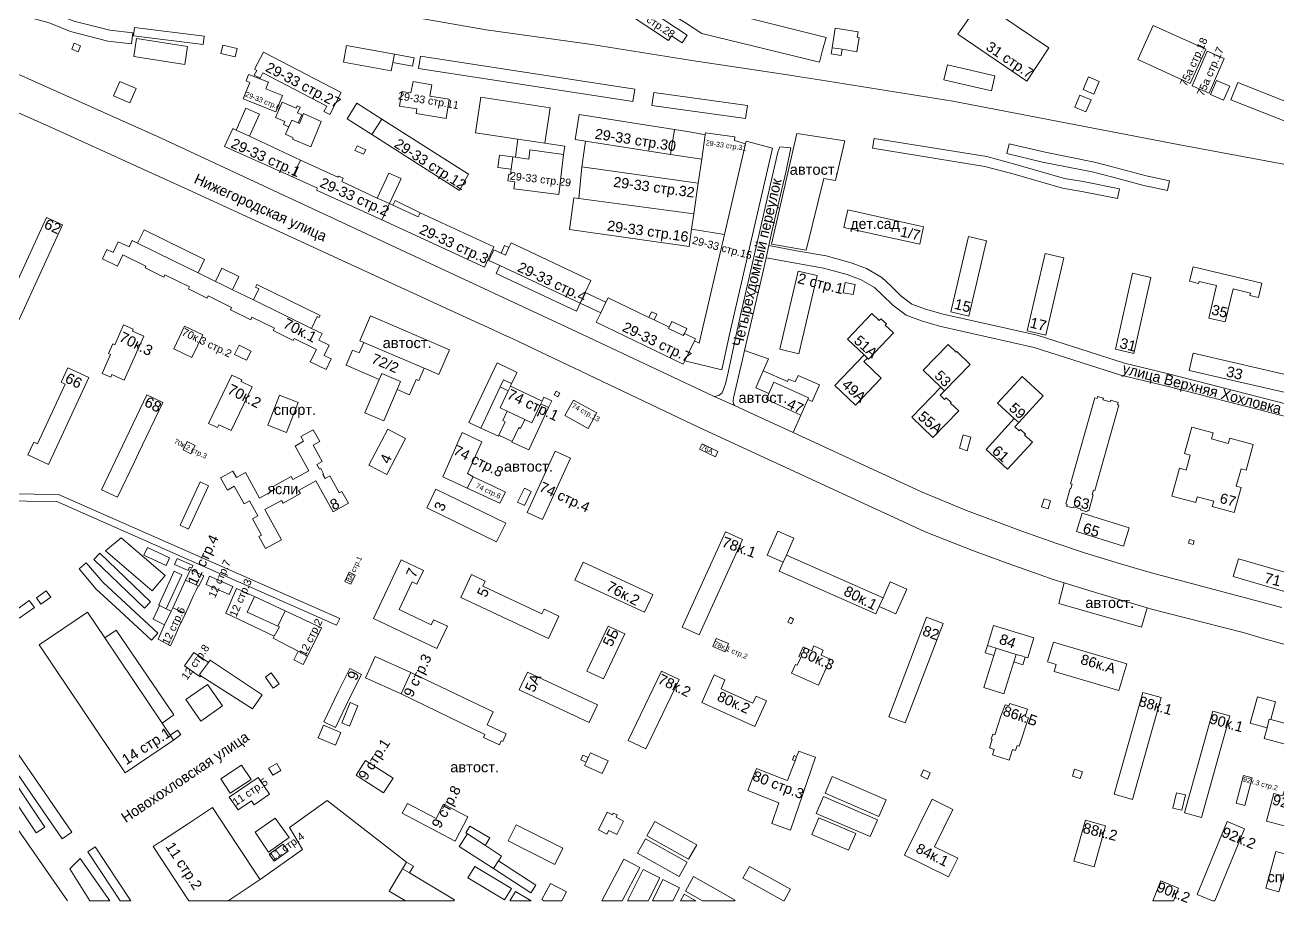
# Model space of a CAD drawing. Header units: metres. Extents: x 9999 to 15101, y 6965 to 11034.
# Drawn here: x 13119 to 13978, y 6998 to 7600 of the extents above; entities that cross this region are included whole.
import ezdxf
from ezdxf.enums import TextEntityAlignment as Align

# ---------------------------------------------------------------- set-up
doc = ezdxf.new("R2010")
doc.units = ezdxf.units.M
doc.header["$MEASUREMENT"] = 0
for name, color, linetype, lineweight in [('Слой 14', 7, 'Continuous', 0), ('Слой 19', 7, 'Continuous', 0), ('Слой 25', 7, 'Continuous', 0), ('Слой 26', 7, 'Continuous', 0), ('Слой 29', 7, 'Continuous', 0), ('Слой 3', 7, 'Continuous', 0), ('Слой 5', 7, 'Continuous', 0), ('Слой 53', 7, 'Continuous', 0), ('Слой 8', 7, 'Continuous', 0), ('Слой 9', 7, 'Continuous', 0)]:
    doc.layers.add(name, color=color, linetype=linetype, lineweight=lineweight)
doc.styles.add('Style-arial', font='arial.shx')
doc.styles.add('Style-p131', font='p131.shx')

msp = doc.modelspace()

# ---------------------------------------------------------------- linework, layer by layer
at = {"layer": 'Слой 14', "color": 8, "linetype": 'Continuous', "lineweight": 0, "flags": 128}
for points in [[(13630.79, 7449.86), (13648.21, 7525.72), (13681.06, 7520.57), (13674.53, 7493.43), (13666.62, 7494.82), (13654.54, 7445.7), (13630.79, 7449.86)], [(13351.28, 7382.52), (13348.56, 7383.68), (13355.86, 7400.71), (13410.09, 7377.48), (13402.79, 7360.46), (13392.54, 7364.85), (13351.28, 7382.52)], [(13604.64, 7344.48), (13610.88, 7370.88), (13612.33, 7377.03), (13628.7, 7371.15), (13625.03, 7362.94), (13620, 7351.36), (13628.86, 7347.51), (13627.06, 7343.56), (13650.81, 7332.73), (13645.63, 7320.79), (13618.24, 7333.44), (13605.3, 7339.28), (13604.64, 7340.48), (13604.48, 7342.24), (13604.64, 7344.48)], [(13884.41, 7187.3), (13827.65, 7203.67), (13831.45, 7217.7), (13852.8, 7211.04), (13888.28, 7200.69), (13884.41, 7187.3)], [(13258.28, 7000), (13280.22, 7014.46), (13309.3, 7035.13), (13300.38, 7050.12), (13326.23, 7068.59), (13380.49, 7026.49), (13377.69, 7021.86), (13368.63, 7006.63), (13379.73, 7000), (13258.28, 7000)]]:
    msp.add_lwpolyline(points, close=True, dxfattribs=at)
at = {"layer": 'Слой 19', "color": 8, "linetype": 'Continuous', "lineweight": 0, "flags": 128}
for points in [[(14002.82, 7500.83), (13910.74, 7517.98), (13755.15, 7547.82), (13663.62, 7562.36), (13648.85, 7564.71), (13643.39, 7565.6), (13576.08, 7575.76), (13507.49, 7586.55), (13435.1, 7596.71), (13318.89, 7617.03), (13145.52, 7643.06), (13068.05, 7655.13)], [(13069.9, 7112.13), (13148.06, 7000)]]:
    msp.add_lwpolyline(points, dxfattribs=at)
at = {"layer": 'Слой 25', "color": 8, "linetype": 'Continuous', "lineweight": 0, "flags": 128}
for points in [[(13085.76, 7873.44), (13229.92, 7801.6), (13232.83, 7800), (13239.96, 7796.09), (13295.08, 7765.85), (13303.07, 7761.47), (13307.2, 7759.2), (13426.08, 7693.12), (13517.66, 7642.44), (13521.47, 7640.23), (13521.47, 7640.23), (13557.03, 7619.58), (13668.22, 7591.4), (13665.8, 7582.71), (13663.68, 7574.4), (13583.04, 7594.08), (13571.2, 7601.92), (13553.6, 7612.48), (13518.56, 7632), (13423.84, 7686.88), (13290.72, 7757.92), (13228.8, 7792.64), (13168.8, 7824.16), (13074.72, 7869.76)], [(14036.32, 7160.8), (13967.74, 7179.74), (13955.04, 7183.42), (13926.24, 7190.88), (13891.2, 7199.84), (13888.28, 7200.69), (13852.8, 7211.04), (13831.45, 7217.7), (13823.71, 7220.12), (13814.88, 7223.2), (13792.96, 7231.04), (13769.28, 7239.68), (13736.16, 7252.64), (13581.13, 7324.27), (13452.86, 7385.23), (13447.14, 7387.77), (13443.46, 7389.47), (13433.15, 7394.24), (13430.38, 7395.52), (13231.04, 7487.04), (13135.04, 7530.56), (13027.68, 7578.24)], [(13106.15, 7570.03), (13211.84, 7522.56), (13312.96, 7475.68), (13493.76, 7391.36), (13590.56, 7345.92), (13591.46, 7345.52), (13605.3, 7339.28), (13618.24, 7333.44), (13645.63, 7320.79), (13733.6, 7280.16), (13764.48, 7267.36), (13802.24, 7253.28), (13825.6, 7244.96), (13845.28, 7238.24), (13870.08, 7230.72), (13890.24, 7224.8), (13980.64, 7200.96)], [(13986.72, 7330.72), (13900.82, 7352.8), (13870.28, 7360.15), (13810.86, 7379.11), (13745.96, 7393.59), (13733.58, 7397.22), (13722.95, 7401.26), (13713.81, 7407.93), (13706.91, 7414.82), (13701.28, 7420.17), (13692.2, 7425.4), (13682.67, 7429.02), (13666.35, 7433.44), (13646.02, 7436.97), (13627.08, 7440.47), (13627.08, 7440.47), (13628.93, 7448.94), (13647.84, 7445.28), (13668.16, 7441.76), (13685.28, 7437.12), (13695.84, 7433.12), (13706.4, 7427.04), (13712.8, 7420.96), (13719.36, 7414.4), (13727.04, 7408.8), (13736.32, 7405.28), (13748.32, 7401.76), (13812.96, 7387.36), (13872.64, 7368.32), (13901.92, 7361.28), (13985.76, 7339.68)]]:
    msp.add_lwpolyline(points, dxfattribs=at)
msp.add_lwpolyline([(13636.51, 7516.58), (13644.05, 7515.72), (13640.8, 7500), (13631.2, 7459.36), (13628.93, 7448.94), (13627.08, 7440.47), (13624.64, 7429.28), (13612.33, 7377.03), (13610.88, 7370.88), (13604.64, 7344.48), (13604.48, 7342.24), (13604.64, 7340.48), (13605.3, 7339.28), (13591.46, 7345.52), (13594.56, 7346.08), (13596.96, 7348), (13599.2, 7354.08), (13601.12, 7361.92), (13607.81, 7394.13), (13635.13, 7512.89), (13636.51, 7516.58)], close=True, dxfattribs=at)
at = {"layer": 'Слой 26', "color": 8, "linetype": 'Continuous', "lineweight": 0, "flags": 128}
msp.add_lwpolyline([(13140.79, 7273.42), (13058.26, 7274.36), (13043.24, 7277.32), (13027.79, 7287.61), (12999.86, 7327.56), (12961.32, 7345.54), (12963.43, 7350.07), (13003.19, 7331.52), (13031.34, 7291.25), (13045.19, 7282.03), (13058.78, 7279.35), (13141.87, 7278.41), (13334.9, 7193.3), (13332.63, 7188.83), (13140.79, 7273.42)], close=True, dxfattribs=at)
at = {"layer": 'Слой 3', "color": 8, "linetype": 'Continuous', "lineweight": 0, "flags": 128}
for points in [[(13191.97, 7587.15), (13175.73, 7588.98), (13162.62, 7592.42), (13150.17, 7595.46), (13135.55, 7601.4), (13123.01, 7604.81), (13124.96, 7612), (13137.92, 7608.48), (13152.48, 7602.56), (13164.32, 7599.68), (13177.12, 7596.32), (13192.8, 7594.56), (13191.97, 7587.15)], [(13540.16, 7614.56), (13572.94, 7592.98), (13569.55, 7587.83), (13562.26, 7592.63), (13560.1, 7589.36), (13534.62, 7606.15), (13540.16, 7614.56)], [(13773.92, 7615.84), (13820.96, 7584.32), (13805.76, 7561.6), (13758.4, 7593.76), (13773.92, 7615.84)], [(13194.16, 7598.28), (13241.84, 7592.35), (13241.12, 7586.56), (13193.44, 7592.48), (13194.16, 7598.28)], [(13689.18, 7581.64), (13679.14, 7583.32), (13672.22, 7584.42), (13674.42, 7597.87), (13690.05, 7595.31), (13689.43, 7591.56), (13690.77, 7591.34), (13689.18, 7581.64)], [(13892.48, 7599.68), (13928.4, 7583.37), (13917.78, 7559.99), (13881.86, 7576.3), (13892.48, 7599.68)], [(13151.07, 7583.38), (13152.77, 7587.43), (13157.04, 7585.64), (13155.34, 7581.59), (13151.07, 7583.38)], [(13193.57, 7578.42), (13195.47, 7590.65), (13230.42, 7585.22), (13228.53, 7573), (13193.57, 7578.42)], [(13254.55, 7586.08), (13264.36, 7583.9), (13263.09, 7578.16), (13253.27, 7580.35), (13254.55, 7586.08)], [(13372.2, 7580.02), (13371.16, 7574.31), (13370.11, 7568.59), (13337.39, 7574.56), (13339.47, 7585.99), (13372.2, 7580.02)], [(13672.22, 7584.42), (13679.14, 7583.32), (13678.48, 7579.13), (13671.55, 7580.23), (13672.22, 7584.42)], [(13282.4, 7581.44), (13335.84, 7553.68), (13328.02, 7538.64), (13323.93, 7540.77), (13325.84, 7544.46), (13282.12, 7567.18), (13280.21, 7563.49), (13276.18, 7565.59), (13277.88, 7568.87), (13276.29, 7569.7), (13282.4, 7581.44)], [(13371.16, 7574.31), (13372.2, 7580.02), (13385.73, 7577.56), (13384.69, 7571.84), (13371.16, 7574.31)], [(13390.04, 7578.53), (13536.94, 7555.93), (13535.65, 7547.51), (13388.74, 7570.11), (13390.04, 7578.53)], [(13929.28, 7582.08), (13941, 7577.05), (13930.75, 7553.2), (13919.04, 7558.23), (13929.28, 7582.08)], [(13751.34, 7572.57), (13783.83, 7565.1), (13781.47, 7554.84), (13748.98, 7562.32), (13751.34, 7572.57)], [(13179.75, 7551.46), (13184.1, 7561.34), (13195.2, 7556.46), (13190.85, 7546.58), (13179.75, 7551.46)], [(13273.17, 7560.68), (13270.55, 7561.72), (13272.3, 7566.15), (13273.65, 7565.62), (13285.87, 7560.76), (13284.07, 7556.23), (13295.41, 7551.73), (13290.92, 7540.43), (13268.64, 7549.28), (13273.17, 7560.68)], [(13377.28, 7554.4), (13383.53, 7553.38), (13384.99, 7561.23), (13397.82, 7558.87), (13396.43, 7551.27), (13409.87, 7549.08), (13407.73, 7535.95), (13387.15, 7539.32), (13387.67, 7542.49), (13375.65, 7544.46), (13377.28, 7554.4)], [(13855.46, 7561.3), (13851.78, 7552.66), (13844.32, 7555.84), (13848, 7564.48), (13855.46, 7561.3)], [(13935.84, 7561.92), (13944.88, 7557.95), (13940.68, 7548.37), (13931.64, 7552.34), (13935.84, 7561.92)], [(13945.6, 7548.8), (13950.31, 7560.65), (13986.01, 7546.46), (13989.41, 7555.02), (13996.69, 7552.13), (13988.59, 7531.73), (13945.6, 7548.8)], [(13431.48, 7550.46), (13479.01, 7543.31), (13475.36, 7519.03), (13456.81, 7521.82), (13427.83, 7526.18), (13431.48, 7550.46)], [(13614.28, 7544.73), (13613.02, 7535.84), (13548.75, 7544.89), (13550, 7553.78), (13614.28, 7544.73)], [(13838.6, 7543.77), (13842.12, 7551.94), (13849.76, 7548.64), (13846.24, 7540.48), (13838.6, 7543.77)], [(13270.4, 7543.04), (13279.83, 7538.95), (13272.97, 7523.76), (13263.76, 7527.99), (13270.4, 7543.04)], [(13299.82, 7530.29), (13296.22, 7531.7), (13297.09, 7533.75), (13290.68, 7536.5), (13295.2, 7547.04), (13304.8, 7542.93), (13305.56, 7544.7), (13307.57, 7543.69), (13305.83, 7539.84), (13308.87, 7538.44), (13306.31, 7532.86), (13301.83, 7534.88), (13299.82, 7530.29)], [(13339.87, 7535.76), (13346.56, 7546.4), (13363.6, 7535.51), (13356.82, 7524.91), (13339.87, 7535.76)], [(13310.01, 7539.23), (13322.11, 7533.83), (13314.98, 7516.53), (13302.47, 7521.7), (13302.91, 7522.75), (13297.54, 7525.13), (13299.82, 7530.29), (13301.83, 7534.88), (13306.31, 7532.86), (13307.07, 7532.52), (13310.01, 7539.23)], [(13356.82, 7524.91), (13363.6, 7535.51), (13423.12, 7497.69), (13416.8, 7486.56), (13356.82, 7524.91)], [(13561.44, 7511.32), (13503.17, 7520.47), (13496.14, 7521.57), (13498.82, 7538.68), (13564.13, 7528.42), (13561.44, 7511.32)], [(13255.84, 7516.8), (13261.37, 7529.08), (13263.76, 7527.99), (13272.97, 7523.76), (13307.84, 7507.32), (13302.42, 7495.94), (13255.84, 7516.8)], [(13561.44, 7511.32), (13564.13, 7528.42), (13574.47, 7526.8), (13585.23, 7524.78), (13582.89, 7508.16), (13561.44, 7511.32)], [(13575.95, 7460.19), (13577.6, 7470.54), (13580.57, 7491.65), (13582.89, 7508.16), (13585.23, 7524.78), (13585.42, 7526.1), (13605.6, 7523.36), (13605.28, 7520.8), (13612.88, 7518.58), (13598.46, 7456.5), (13575.95, 7460.19)], [(13346.61, 7517.18), (13352.53, 7514.49), (13351.11, 7511.37), (13345.19, 7514.07), (13346.61, 7517.18)], [(13456.81, 7521.82), (13475.36, 7519.03), (13489.04, 7517.01), (13488.12, 7511.14), (13465, 7514.38), (13464.37, 7508.14), (13455.27, 7509.32), (13456.81, 7521.82)], [(13500.64, 7502.72), (13503.17, 7520.47), (13561.44, 7511.32), (13582.89, 7508.16), (13580.57, 7491.65), (13500.64, 7502.72)], [(13613.28, 7520.32), (13631.34, 7515.49), (13602.04, 7387.81), (13596.64, 7363.68), (13571.33, 7369.86), (13577.87, 7383.51), (13581.18, 7381.93), (13598.46, 7456.5), (13612.88, 7518.58), (13613.28, 7520.32)], [(13867.95, 7481.02), (13843.37, 7485.94), (13830.16, 7488.09), (13796.98, 7497.78), (13776.87, 7503.11), (13700.03, 7515.54), (13701.12, 7522.24), (13778.24, 7509.76), (13798.24, 7504.48), (13831.68, 7494.72), (13844.48, 7492.64), (13869.28, 7487.68), (13867.95, 7481.02)], [(13902.26, 7486.5), (13886.02, 7489.91), (13864.73, 7495.6), (13850.63, 7499.32), (13816.59, 7506.07), (13792.02, 7511.82), (13793.6, 7518.56), (13818.24, 7512.8), (13852.16, 7506.08), (13863.68, 7503.04), (13887.68, 7496.64), (13903.68, 7493.28), (13902.26, 7486.5)], [(13363.69, 7466.53), (13318.8, 7486.82), (13319.43, 7488.22), (13302.42, 7495.94), (13307.84, 7507.32), (13333.48, 7495.7), (13333.89, 7496.49), (13337.19, 7494.97), (13336.18, 7492.79), (13360.45, 7481.43), (13368.81, 7477.6), (13363.69, 7466.53)], [(13452.32, 7501.14), (13443.16, 7502.35), (13444.27, 7510.79), (13453.43, 7509.58), (13452.32, 7501.14)], [(13464.37, 7508.14), (13465, 7514.38), (13488.12, 7511.14), (13485.01, 7483.9), (13454.14, 7487.75), (13454.77, 7492.59), (13450.03, 7493.21), (13450.63, 7497.75), (13451.86, 7497.59), (13452.32, 7501.14), (13453.43, 7509.58), (13455.27, 7509.32), (13464.37, 7508.14)], [(13368.49, 7498.53), (13376.75, 7494.69), (13368.81, 7477.6), (13360.45, 7481.43), (13368.49, 7498.53)], [(13580.57, 7491.65), (13577.6, 7470.54), (13498.63, 7481.17), (13500.64, 7502.72), (13580.57, 7491.65)], [(13498.63, 7481.17), (13577.6, 7470.54), (13575.95, 7460.19), (13574.27, 7448.29), (13492.16, 7459.83), (13495.23, 7481.65), (13497.13, 7481.38), (13498.63, 7481.17)], [(13389.92, 7471.36), (13440.43, 7448.03), (13433.97, 7434.05), (13363.69, 7466.53), (13368.81, 7477.6), (13371.14, 7476.52), (13388.58, 7468.46), (13389.92, 7471.36)], [(13372.64, 7479.84), (13389.92, 7471.36), (13388.58, 7468.46), (13371.14, 7476.52), (13372.64, 7479.84)], [(13683.02, 7473.26), (13735, 7461.79), (13732.33, 7449.73), (13680.35, 7461.2), (13683.02, 7473.26)], [(13114.92, 7398.1), (13103.92, 7403.15), (13133.71, 7468.14), (13144.71, 7463.1), (13114.92, 7398.1)], [(13196.13, 7450.51), (13200.59, 7459.62), (13242.13, 7439.27), (13237.66, 7430.16), (13221.15, 7438.25), (13196.13, 7450.51)], [(13196.13, 7450.51), (13221.15, 7438.25), (13237.66, 7430.16), (13249.6, 7424.31), (13253.42, 7422.44), (13261.25, 7418.6), (13275.53, 7411.61), (13315.38, 7392.08), (13322.68, 7388.5), (13320.52, 7384.1), (13327.56, 7380.64), (13324.06, 7373.5), (13328.87, 7371.14), (13325.35, 7363.98), (13314.58, 7369.27), (13318.74, 7377.75), (13303.5, 7385.23), (13302.84, 7383.89), (13289.19, 7390.6), (13289.98, 7392.21), (13274.59, 7399.77), (13273.76, 7398.08), (13259.89, 7404.89), (13260.65, 7406.43), (13244.49, 7414.36), (13243.77, 7412.9), (13231.03, 7419.15), (13231.69, 7420.49), (13214.88, 7428.74), (13214.15, 7427.25), (13201.31, 7433.55), (13201.92, 7434.79), (13186.15, 7442.52), (13182.32, 7434.72), (13172.02, 7439.77), (13175.17, 7446.19), (13179.34, 7444.15), (13182.94, 7451.49), (13190.32, 7447.88), (13192.49, 7452.29), (13196.13, 7450.51)], [(13503.05, 7416.76), (13499.55, 7409.29), (13444.52, 7435.11), (13437.01, 7438.63), (13438.18, 7441.15), (13440.4, 7445.96), (13445.32, 7443.65), (13448.27, 7442.26), (13450.7, 7447.45), (13452.22, 7450.69), (13506.93, 7425.03), (13503.05, 7416.76)], [(13448.27, 7442.26), (13445.32, 7443.65), (13447.75, 7448.83), (13450.7, 7447.45), (13448.27, 7442.26)], [(13753.6, 7403.38), (13765.76, 7455.06), (13778.08, 7452.16), (13765.92, 7400.48), (13753.6, 7403.38)], [(13805.91, 7390.37), (13818.23, 7443.49), (13831.2, 7440.48), (13818.88, 7387.36), (13805.91, 7390.37)], [(13253.42, 7422.44), (13249.6, 7424.31), (13253.99, 7433.27), (13265.65, 7427.56), (13261.25, 7418.6), (13253.42, 7422.44)], [(13444.52, 7435.11), (13499.55, 7409.29), (13497.01, 7403.88), (13441.98, 7429.7), (13444.52, 7435.11)], [(13636.37, 7377.8), (13649.01, 7431.4), (13662.08, 7428.32), (13649.44, 7374.72), (13636.37, 7377.8)], [(13879.03, 7374.92), (13866.46, 7377.77), (13878.25, 7429.89), (13890.82, 7427.04), (13879.03, 7374.92)], [(13919.68, 7434.24), (13966.88, 7423), (13964.55, 7413.21), (13958.74, 7414.59), (13959.14, 7416.27), (13947.2, 7419.12), (13941.81, 7396.52), (13930.5, 7399.22), (13935.8, 7421.47), (13923.83, 7424.32), (13923.49, 7422.91), (13917.33, 7424.39), (13919.68, 7434.24)], [(13275.53, 7411.61), (13279.22, 7419.14), (13276.93, 7420.26), (13277.86, 7422.15), (13321.23, 7400.9), (13320.61, 7399.63), (13319.37, 7400.24), (13315.38, 7392.08), (13275.53, 7411.61)], [(13681.28, 7423.44), (13688.1, 7422.13), (13686.77, 7415.24), (13679.95, 7416.55), (13681.28, 7423.44)], [(13503.05, 7416.76), (13517.26, 7410.16), (13513.74, 7402.81), (13499.55, 7409.29), (13503.05, 7416.76)], [(13571, 7388.65), (13578.59, 7385.01), (13577.87, 7383.51), (13571.33, 7369.86), (13570.26, 7367.63), (13510.59, 7396.26), (13513.74, 7402.81), (13517.26, 7410.16), (13518.66, 7413.08), (13546.67, 7399.65), (13550.31, 7397.91), (13560.61, 7392.97), (13560.14, 7391.99), (13570.27, 7387.13), (13571, 7388.65)], [(13550.31, 7397.91), (13546.67, 7399.65), (13548.53, 7403.53), (13552.17, 7401.79), (13550.31, 7397.91)], [(13570.27, 7387.13), (13560.14, 7391.99), (13560.61, 7392.97), (13562.45, 7396.81), (13572.58, 7391.95), (13571, 7388.65), (13570.27, 7387.13)], [(13709.5, 7395.15), (13708.76, 7394.37), (13714.41, 7388.97), (13697.3, 7371.06), (13696.49, 7371.8), (13694.26, 7373.93), (13682.88, 7384.8), (13699.49, 7402.2), (13704.51, 7397.41), (13705.76, 7398.72), (13709.5, 7395.15)], [(13187.03, 7356.65), (13178.59, 7360.4), (13177.8, 7358.62), (13171.79, 7361.29), (13177.55, 7374.27), (13176.18, 7374.88), (13179.12, 7381.5), (13180.47, 7380.9), (13186.5, 7394.48), (13193.22, 7391.5), (13192.69, 7390.3), (13200.44, 7386.85), (13187.03, 7356.65)], [(13233.41, 7372.15), (13221.02, 7378.04), (13228.43, 7393.6), (13240.81, 7387.71), (13233.41, 7372.15)], [(13265.81, 7380.54), (13274.06, 7376.54), (13270.81, 7370.34), (13262.61, 7374.14), (13265.81, 7380.54)], [(13376.42, 7355.73), (13363.59, 7361.23), (13361.86, 7357.19), (13339.06, 7366.95), (13343.48, 7377.26), (13348.16, 7375.25), (13351.28, 7382.52), (13392.54, 7364.85), (13388.91, 7356.39), (13387.05, 7357.19), (13382.48, 7346.53), (13374.03, 7350.15), (13376.42, 7355.73)], [(13751.84, 7381.12), (13757.37, 7375.75), (13757.87, 7376.27), (13766.83, 7367.26), (13749.32, 7349.32), (13746.8, 7351.75), (13734.71, 7363.51), (13751.84, 7381.12)], [(13696.49, 7371.8), (13694.13, 7369.33), (13706, 7358), (13688.33, 7339.5), (13674.23, 7352.97), (13694.26, 7373.93), (13696.49, 7371.8)], [(13988.18, 7346.95), (13917.14, 7363.27), (13919.84, 7375.04), (13990.88, 7358.72), (13988.18, 7346.95)], [(13135.04, 7298.92), (13120.86, 7305.51), (13124.93, 7314.26), (13127.48, 7313.08), (13146.49, 7353.96), (13143.86, 7355.18), (13148.44, 7365.03), (13162.7, 7358.4), (13135.04, 7298.92)], [(13363.59, 7361.23), (13376.42, 7355.73), (13374.03, 7350.15), (13364.88, 7328.79), (13352.05, 7334.29), (13361.86, 7357.19), (13363.59, 7361.23)], [(13431.54, 7323.83), (13423.21, 7327.66), (13442.61, 7368.59), (13456.33, 7361.99), (13452.6, 7354.35), (13447.07, 7356.94), (13444.76, 7352.02), (13431.54, 7323.83)], [(13655.63, 7343.29), (13656.16, 7344.44), (13655.2, 7344.88), (13632.41, 7355.28), (13628.86, 7347.51), (13620, 7351.36), (13625.03, 7362.94), (13641.7, 7355.71), (13642.43, 7357.41), (13647.01, 7355.42), (13648.92, 7359.83), (13663.69, 7353.41), (13658.71, 7341.95), (13655.63, 7343.29)], [(13260.8, 7360.16), (13267.64, 7356.87), (13267.12, 7355.8), (13274.72, 7352.15), (13260.25, 7322.06), (13251.85, 7326.1), (13250.88, 7324.09), (13244.86, 7326.98), (13260.8, 7360.16)], [(13451.73, 7352.5), (13450.29, 7349.43), (13444.76, 7352.02), (13447.07, 7356.94), (13452.6, 7354.35), (13451.73, 7352.5)], [(13451.73, 7352.5), (13473.47, 7342.31), (13472.57, 7340.4), (13466.5, 7327.44), (13461.58, 7329.75), (13449.63, 7335.35), (13444.76, 7337.63), (13450.29, 7349.43), (13451.73, 7352.5)], [(13655.2, 7344.88), (13656.16, 7344.44), (13655.63, 7343.29), (13650.81, 7332.73), (13627.06, 7343.56), (13628.86, 7347.51), (13632.41, 7355.28), (13655.2, 7344.88)], [(13785.72, 7340.9), (13802.56, 7359.2), (13817.05, 7345.85), (13800.25, 7327.56), (13797.19, 7330.33), (13785.72, 7340.9)], [(13196.85, 7306.69), (13194, 7300.75), (13182.34, 7276.4), (13171.47, 7281.6), (13202.55, 7346.54), (13213.43, 7341.33), (13196.85, 7306.69)], [(13450.29, 7349.43), (13444.76, 7337.63), (13449.63, 7335.35), (13446.6, 7328.89), (13448.1, 7328.03), (13443.82, 7318.89), (13443.5, 7318.22), (13431.54, 7323.83), (13444.76, 7352.02), (13450.29, 7349.43)], [(13473.47, 7342.31), (13474.71, 7344.94), (13480.07, 7342.43), (13477.94, 7337.88), (13472.57, 7340.4), (13473.47, 7342.31)], [(13481.65, 7346.54), (13483.01, 7349.13), (13485.54, 7347.8), (13484.19, 7345.22), (13481.65, 7346.54)], [(13749.32, 7349.32), (13746.44, 7346.28), (13749.38, 7343.43), (13750.51, 7344.6), (13753.83, 7341.37), (13753.44, 7340.97), (13759.04, 7335.52), (13741.33, 7317.31), (13726.92, 7331.32), (13746.8, 7351.75), (13749.32, 7349.32)], [(13852.32, 7344.48), (13853.89, 7344.04), (13854.25, 7345.35), (13858.3, 7344.2), (13857.98, 7343.07), (13862.9, 7341.68), (13863.24, 7342.87), (13868.36, 7341.42), (13867.87, 7339.67), (13868.77, 7339.42), (13852.3, 7281.08), (13851.42, 7281.33), (13850.55, 7278.24), (13851.34, 7278.02), (13848.26, 7267.1), (13847.27, 7267.38), (13847, 7266.41), (13842.45, 7267.69), (13842.69, 7268.53), (13837.72, 7269.94), (13837.49, 7269.11), (13833.06, 7270.35), (13833.39, 7271.53), (13832.4, 7271.81), (13835.4, 7282.46), (13835.93, 7282.31), (13836.8, 7285.41), (13835.78, 7285.7), (13852.32, 7344.48)], [(13446.6, 7328.89), (13449.63, 7335.35), (13461.58, 7329.75), (13458.64, 7323.47), (13457.45, 7324.11), (13452.99, 7314.59), (13443.82, 7318.89), (13448.1, 7328.03), (13446.6, 7328.89)], [(13472.57, 7340.4), (13477.94, 7337.88), (13464.34, 7308.86), (13452.83, 7314.25), (13452.99, 7314.59), (13457.45, 7324.11), (13458.64, 7323.47), (13461.58, 7329.75), (13466.5, 7327.44), (13472.57, 7340.4)], [(13494.91, 7342.96), (13510.89, 7334.23), (13505.07, 7323.57), (13489.09, 7332.31), (13494.91, 7342.96)], [(13797.19, 7330.33), (13800.25, 7327.56), (13797.56, 7324.69), (13800.51, 7321.97), (13801.33, 7322.85), (13804.86, 7319.59), (13804.25, 7318.93), (13809.56, 7314.05), (13792.58, 7295.61), (13777.78, 7309.24), (13797.19, 7330.33)], [(12950.88, 7322.56), (13132.58, 7050.4), (13126.67, 7046.45), (12944.97, 7318.61), (12950.88, 7322.56)], [(13270.08, 7293.28), (13279.8, 7275.81), (13290.26, 7281.63), (13289.05, 7283.81), (13301.42, 7290.69), (13302.64, 7288.5), (13313.55, 7294.57), (13304.15, 7311.48), (13310.02, 7314.74), (13308.19, 7318.02), (13316.6, 7322.7), (13321.09, 7314.62), (13316.47, 7312.05), (13322.7, 7300.83), (13319.06, 7298.8), (13320.86, 7295.57), (13321.7, 7296.04), (13323.73, 7292.4), (13323.17, 7292.09), (13324.75, 7289.25), (13327.93, 7291.02), (13334.41, 7279.35), (13336.19, 7280.34), (13340.68, 7272.25), (13330.21, 7266.44), (13318.41, 7287.7), (13306.59, 7281.14), (13307.84, 7278.88), (13295.91, 7272.25), (13294.78, 7274.3), (13283.31, 7267.94), (13294.74, 7247.33), (13283.75, 7241.23), (13279.21, 7249.43), (13281.07, 7250.46), (13274.85, 7261.68), (13278.61, 7263.76), (13272.95, 7273.97), (13269.18, 7271.87), (13262.49, 7283.94), (13257.74, 7281.3), (13253.1, 7289.67), (13261.48, 7294.31), (13263.94, 7289.88), (13270.08, 7293.28)], [(13354.74, 7298.4), (13367.63, 7323.14), (13379.93, 7316.72), (13367.04, 7291.99), (13354.74, 7298.4)], [(13418.72, 7320.8), (13432.23, 7314.29), (13422.34, 7292.66), (13426.15, 7290.46), (13422.01, 7282.69), (13405.53, 7290.46), (13418.72, 7320.8)], [(13759.51, 7309.99), (13762.11, 7319.19), (13767.31, 7317.59), (13764.91, 7308.19), (13759.51, 7309.99)], [(13918.92, 7324.54), (13933.49, 7320.54), (13932.37, 7316.43), (13943.9, 7313.26), (13944.9, 7316.92), (13960.92, 7312.53), (13956.11, 7294.97), (13952.59, 7295.94), (13949.33, 7284.04), (13952.6, 7283.14), (13947.9, 7266), (13932.9, 7270.12), (13933.89, 7273.73), (13922.45, 7276.7), (13921.71, 7272.87), (13905.18, 7277.2), (13910.41, 7296.28), (13915.03, 7295.01), (13917.82, 7305.21), (13913.91, 7306.29), (13918.92, 7324.54)], [(13230.24, 7314.56), (13235.62, 7311.87), (13232.77, 7306.18), (13227.39, 7308.86), (13230.24, 7314.56)], [(13581.4, 7309.32), (13583.12, 7312.98), (13594.02, 7307.86), (13592.3, 7304.19), (13581.4, 7309.32)], [(13482.4, 7308), (13493.02, 7303.14), (13473.8, 7261.13), (13463.18, 7265.99), (13482.4, 7308)], [(13244.75, 7284.23), (13230.99, 7254.63), (13225.28, 7257.28), (13239.04, 7286.88), (13244.75, 7284.23)], [(13439.37, 7284.2), (13448.41, 7279.93), (13444.56, 7272.38), (13422.01, 7282.69), (13426.15, 7290.46), (13439.37, 7284.2)], [(13448.54, 7258.74), (13442.32, 7245.92), (13394.37, 7269.17), (13400.59, 7281.99), (13448.54, 7258.74)], [(13456.71, 7273.05), (13461.49, 7282.61), (13466.08, 7280.31), (13461.3, 7270.76), (13456.71, 7273.05)], [(13817.62, 7275.34), (13822.06, 7273.98), (13820.37, 7268.46), (13815.93, 7269.82), (13817.62, 7275.34)], [(13872.14, 7242.94), (13839.82, 7252.86), (13843.68, 7265.44), (13876, 7255.52), (13872.14, 7242.94)], [(13599.2, 7252.8), (13610.93, 7247.45), (13581.14, 7182.14), (13569.41, 7187.49), (13599.2, 7252.8)], [(13640.94, 7236.67), (13638.84, 7231.9), (13627.71, 7236.8), (13634.96, 7253.27), (13646.08, 7248.37), (13640.94, 7236.67)], [(13206.06, 7212.34), (13174.08, 7239.68), (13184.8, 7248.64), (13215.04, 7222.88), (13206.06, 7212.34)], [(13215.76, 7229.69), (13200.46, 7236.7), (13202.86, 7241.93), (13218.16, 7234.92), (13215.76, 7229.69)], [(13916.61, 7244.93), (13917.38, 7247.46), (13920.56, 7246.51), (13919.79, 7243.97), (13916.61, 7244.93)], [(13200.84, 7200.5), (13166.12, 7233.78), (13170.24, 7238.08), (13204.96, 7204.8), (13200.84, 7200.5)], [(13233.25, 7227.82), (13231.77, 7228.5), (13230.79, 7226.33), (13221.46, 7230.31), (13223.2, 7234.4), (13234.08, 7229.76), (13233.25, 7227.82)], [(13376.96, 7233.44), (13392.16, 7226.23), (13387.69, 7216.81), (13384.32, 7218.41), (13375.39, 7199.58), (13397.46, 7189.11), (13399.08, 7192.53), (13408.51, 7188.06), (13401.31, 7172.88), (13357.99, 7193.42), (13376.96, 7233.44)], [(13501.6, 7231.84), (13549.3, 7209.75), (13543.67, 7197.6), (13495.97, 7219.69), (13501.6, 7231.84)], [(13704.57, 7201.63), (13702.34, 7196.55), (13636.1, 7225.69), (13638.84, 7231.9), (13640.94, 7236.67), (13707.2, 7207.6), (13704.57, 7201.63)], [(13997.15, 7207.59), (13947.22, 7222.1), (13950.76, 7234.27), (14000.68, 7219.74), (13997.15, 7207.59)], [(13205.72, 7178.46), (13180.94, 7201.28), (13167.8, 7213.49), (13156.05, 7227.36), (13160.96, 7231.52), (13172.48, 7217.92), (13188, 7203.52), (13210.08, 7183.2), (13205.72, 7178.46)], [(13215.73, 7200.07), (13211.18, 7202.22), (13210.62, 7202.6), (13221.27, 7225.76), (13226.42, 7223.22), (13215.73, 7200.07)], [(13237.65, 7215.65), (13229.09, 7219.68), (13232.48, 7226.85), (13241.55, 7222.58), (13238.17, 7215.41), (13237.65, 7215.65)], [(13338.15, 7218.79), (13341.1, 7224.99), (13345.23, 7223.03), (13342.28, 7216.83), (13338.15, 7218.79)], [(13417.76, 7207.84), (13425.08, 7223.38), (13434.5, 7218.94), (13432.91, 7215.55), (13473.32, 7196.53), (13474.78, 7199.64), (13485.01, 7194.83), (13477.84, 7179.59), (13417.76, 7207.84)], [(13223.92, 7208.66), (13229.09, 7219.68), (13237.65, 7215.65), (13236.53, 7213.27), (13234.57, 7209.12), (13228.91, 7196.79), (13220.35, 7200.71), (13223.92, 7208.66)], [(13245.57, 7222.27), (13261.44, 7215.27), (13259.04, 7209.76), (13243.13, 7216.71), (13245.57, 7222.27)], [(13707.2, 7207.6), (13711.97, 7218.44), (13723.41, 7213.41), (13716.01, 7196.6), (13704.57, 7201.63), (13707.2, 7207.6)], [(13126.78, 7207.49), (13133.53, 7212.24), (13136.59, 7207.89), (13129.83, 7203.14), (13126.78, 7207.49)], [(13293.51, 7187.52), (13289.89, 7181.19), (13256.69, 7196.94), (13264, 7213.92), (13276.32, 7208.48), (13271.39, 7197.73), (13292.34, 7188.07), (13293.51, 7187.52)], [(13271.39, 7197.73), (13276.32, 7208.48), (13297.28, 7198.56), (13292.34, 7188.07), (13271.39, 7197.73)], [(13111.47, 7198.22), (13121.9, 7205.64), (13125.6, 7200.79), (13114.95, 7193.59), (13111.47, 7198.22)], [(13128.69, 7175.27), (13161.92, 7197.6), (13173.74, 7180.01), (13212.91, 7121.74), (13218.49, 7113.44), (13220.78, 7110.03), (13187.55, 7087.7), (13128.69, 7175.27)], [(13219.26, 7198.35), (13214.64, 7189), (13206.78, 7192.98), (13211.18, 7202.22), (13215.73, 7200.07), (13219.26, 7198.35)], [(13219.26, 7198.35), (13220.35, 7200.71), (13228.91, 7196.79), (13224.31, 7186.96), (13221.6, 7181.03), (13220.95, 7179.6), (13218.72, 7174.72), (13210.39, 7179.26), (13214.64, 7189), (13219.26, 7198.35)], [(13312.68, 7167.59), (13306.33, 7170.88), (13289.12, 7179.84), (13289.89, 7181.19), (13293.51, 7187.52), (13292.34, 7188.07), (13297.28, 7198.56), (13322.14, 7186.87), (13312.68, 7167.59)], [(13643.43, 7194.15), (13645.92, 7192.98), (13644.42, 7189.77), (13641.93, 7190.93), (13643.43, 7194.15)], [(13711.06, 7126.08), (13736.97, 7194.22), (13748.34, 7189.89), (13722.43, 7121.76), (13711.06, 7126.08)], [(13212.91, 7121.74), (13173.74, 7180.01), (13181.44, 7185.28), (13221.12, 7127.36), (13212.91, 7121.74)], [(13518.72, 7188.16), (13530.1, 7182.76), (13515.48, 7151.93), (13504.1, 7157.32), (13518.72, 7188.16)], [(13784.78, 7173.03), (13778.75, 7174.91), (13783.03, 7188.64), (13810.61, 7180.05), (13806.34, 7166.32), (13804.64, 7166.85), (13802.04, 7167.66), (13798.47, 7168.77), (13784.78, 7173.03)], [(13592.69, 7179.65), (13601.28, 7176.1), (13599, 7170.58), (13590.41, 7174.12), (13592.69, 7179.65)], [(13644.48, 7155.84), (13647.17, 7161.86), (13648.41, 7161.31), (13650.81, 7166.7), (13649.41, 7167.32), (13652.34, 7173.91), (13658.33, 7171.24), (13659.81, 7174.57), (13666.24, 7171.71), (13664.68, 7168.23), (13670.85, 7165.48), (13662.9, 7147.64), (13644.48, 7155.84)], [(13798.47, 7168.77), (13796.85, 7163.58), (13790.06, 7141.76), (13776.37, 7146.03), (13783.22, 7168.03), (13784.78, 7173.03), (13798.47, 7168.77)], [(13778.75, 7174.91), (13784.78, 7173.03), (13783.22, 7168.03), (13777.19, 7169.91), (13778.75, 7174.91)], [(13823.96, 7177.23), (13874.39, 7162.25), (13868.94, 7143.9), (13824.44, 7157.11), (13825.83, 7161.78), (13819.89, 7163.54), (13823.96, 7177.23)], [(13239.57, 7154.13), (13239.03, 7153.36), (13228.32, 7160.8), (13234.82, 7170.15), (13244.75, 7163.26), (13238.56, 7154.88), (13239.57, 7154.13)], [(13238.56, 7154.88), (13244.75, 7163.26), (13245.95, 7164.87), (13281.54, 7141.02), (13274.93, 7131.54), (13239.57, 7154.13), (13238.56, 7154.88)], [(13312.68, 7167.59), (13309.64, 7161.85), (13303.18, 7165.05), (13306.33, 7170.88), (13312.68, 7167.59)], [(13359.04, 7167.36), (13383.41, 7156.43), (13376.78, 7141.68), (13352.42, 7152.61), (13359.04, 7167.36)], [(13802.04, 7167.66), (13804.64, 7166.85), (13803.02, 7161.66), (13796.85, 7163.58), (13798.47, 7168.77), (13802.04, 7167.66)], [(13289.19, 7145.72), (13283.91, 7153.24), (13287.84, 7156), (13293.12, 7148.48), (13289.19, 7145.72)], [(13349.7, 7154.99), (13341.64, 7139.19), (13331.89, 7118.73), (13323.84, 7122.56), (13333.6, 7143.04), (13341.76, 7159.04), (13349.7, 7154.99)], [(13434.2, 7113.97), (13376.78, 7141.68), (13383.41, 7156.43), (13440, 7129.43), (13435.72, 7120.39), (13448.83, 7114.3), (13446.5, 7108.98), (13445.37, 7109.47), (13444.23, 7106.87), (13433.21, 7111.71), (13434.2, 7113.97)], [(13463.36, 7156.64), (13511.46, 7134.11), (13505.79, 7122.01), (13457.69, 7144.54), (13463.36, 7156.64)], [(13555.36, 7157.28), (13567.48, 7151.44), (13544.64, 7104), (13532.52, 7109.83), (13555.36, 7157.28)], [(13582.88, 7135.84), (13591.37, 7154.63), (13598.85, 7151.25), (13596.13, 7145.22), (13618.03, 7135.33), (13620.21, 7140.14), (13627.33, 7136.92), (13619.4, 7119.36), (13582.88, 7135.84)], [(13239.54, 7123.1), (13229.3, 7137.82), (13244.16, 7148.16), (13254.4, 7133.44), (13239.54, 7123.1)], [(13083.66, 7144.74), (13151, 7046.89), (13144.38, 7042.33), (13077.04, 7140.18), (13083.66, 7144.74)], [(13885.28, 7142.72), (13897.75, 7139.22), (13878.14, 7069.44), (13865.68, 7072.94), (13885.28, 7142.72)], [(13970.41, 7118.44), (13958.85, 7121.64), (13963.84, 7139.68), (13976.34, 7136.22), (13972.97, 7124.06), (13972, 7124.32), (13970.41, 7118.44)], [(13336.22, 7121.84), (13341.98, 7135.76), (13347.2, 7133.6), (13341.44, 7119.68), (13336.22, 7121.84)], [(13788, 7126.4), (13790.88, 7134.24), (13793.44, 7133.44), (13794.12, 7135.18), (13806.18, 7131.2), (13804.52, 7126.16), (13806.96, 7125.36), (13800.56, 7105.95), (13799.15, 7106.41), (13797.98, 7102.86), (13796.05, 7103.5), (13793.66, 7096.25), (13782.24, 7100.01), (13783.43, 7103.6), (13780.08, 7104.71), (13781.98, 7110.48), (13781.33, 7110.7), (13782.47, 7114.16), (13783.83, 7113.72), (13788, 7126.4)], [(13944.94, 7126.63), (13925.4, 7056.99), (13913.79, 7060.25), (13933.33, 7129.89), (13944.94, 7126.63)], [(13320, 7111.52), (13323.7, 7120.27), (13335.45, 7115.3), (13331.74, 7106.55), (13320, 7111.52)], [(13972, 7124.32), (13972.97, 7124.06), (14041.56, 7105.54), (14041.97, 7105.43), (14040.29, 7099.19), (14038.41, 7092.23), (13968.43, 7111.13), (13970.41, 7118.44), (13972, 7124.32)], [(13218.49, 7113.44), (13223.45, 7116.91), (13225.76, 7113.76), (13220.78, 7110.03), (13218.49, 7113.44)], [(13348.11, 7084.56), (13345.95, 7085.94), (13352.42, 7096.03), (13371.27, 7083.94), (13364.81, 7073.85), (13348.11, 7084.56)], [(13501.39, 7099.67), (13505.03, 7098.06), (13503.59, 7094.8), (13499.95, 7096.41), (13501.39, 7099.67)], [(13518.73, 7095.8), (13514.75, 7087.05), (13502.56, 7092.6), (13503.59, 7094.8), (13505.03, 7098.06), (13506.54, 7101.34), (13518.73, 7095.8)], [(13620.36, 7090.51), (13639.59, 7083.09), (13641.69, 7082.27), (13643.82, 7087.79), (13646.94, 7095.87), (13647.95, 7098.47), (13649.44, 7102.35), (13654.28, 7100.69), (13660.88, 7098.42), (13643.7, 7048.41), (13630.92, 7052.8), (13635.85, 7067.15), (13614.52, 7075.39), (13618.04, 7084.5), (13620.36, 7090.51)], [(13647.95, 7098.47), (13646.94, 7095.87), (13645.18, 7096.55), (13646.32, 7099.51), (13647.95, 7098.47)], [(13259.7, 7073.64), (13253.14, 7083.56), (13267.36, 7092.96), (13273.92, 7083.04), (13259.7, 7073.64)], [(13288.8, 7085.92), (13285.92, 7090.72), (13291.52, 7094.08), (13294.4, 7089.28), (13288.8, 7085.92)], [(13733.07, 7085.44), (13734.98, 7089.63), (13739.57, 7087.53), (13737.65, 7083.35), (13733.07, 7085.44)], [(13838.5, 7090), (13843.85, 7088.22), (13842.32, 7083.63), (13836.97, 7085.41), (13838.5, 7090)], [(13949.2, 7066.72), (13954.24, 7085.79), (13960.31, 7084.19), (13955.27, 7065.11), (13949.2, 7066.72)], [(13258.94, 7070.89), (13278.72, 7084.48), (13286.64, 7072.92), (13276.09, 7065.7), (13274.23, 7068.42), (13265.22, 7062.26), (13258.94, 7070.89)], [(13667.44, 7073.58), (13672.36, 7085.05), (13709.27, 7069.19), (13704.34, 7057.73), (13667.44, 7073.58)], [(13661.46, 7059.83), (13666.39, 7071.3), (13703.29, 7055.44), (13698.37, 7043.98), (13661.46, 7059.83)], [(13740.8, 7069.47), (13755.1, 7062.41), (13742.56, 7037), (13758.36, 7029.2), (13752.03, 7016.37), (13721.92, 7031.24), (13740.8, 7069.47)], [(13914.53, 7072.57), (13912.04, 7061.98), (13905.9, 7063.42), (13908.38, 7074.01), (13914.53, 7072.57)], [(13982.14, 7074.97), (13988.47, 7073.3), (13987.67, 7070.27), (13993.98, 7068.51), (13988.94, 7049.52), (13970.15, 7054.51), (13975.18, 7073.49), (13981.32, 7071.87), (13982.14, 7074.97)], [(13231.34, 7000), (13206.91, 7037.07), (13211.02, 7039.78), (13211.84, 7040.32), (13230.36, 7052.53), (13247.63, 7063.91), (13264.31, 7038.61), (13279.52, 7015.53), (13280.22, 7014.46), (13258.28, 7000), (13231.34, 7000)], [(13405.98, 7066.19), (13422.67, 7057.39), (13413.88, 7040.72), (13377.55, 7059.88), (13381.11, 7066.63), (13400.75, 7056.27), (13405.98, 7066.19)], [(13518.08, 7060.64), (13521.66, 7058.85), (13522.27, 7060.06), (13524.96, 7058.72), (13524.16, 7057.12), (13529.22, 7054.59), (13524.61, 7045.38), (13519.17, 7048.1), (13517.95, 7045.66), (13512.06, 7048.61), (13518.08, 7060.64)], [(13276.73, 7046.99), (13290.49, 7056.48), (13300, 7043.2), (13285.97, 7033.3), (13276.73, 7046.99)], [(13455.68, 7052), (13487.75, 7035.97), (13482.21, 7024.89), (13450.14, 7040.93), (13455.68, 7052)], [(13550.86, 7054.37), (13579.48, 7038.31), (13573.93, 7028.43), (13545.31, 7044.48), (13550.86, 7054.37)], [(13663.25, 7056.84), (13688.5, 7045.99), (13683.57, 7034.52), (13658.32, 7045.37), (13663.25, 7056.84)], [(13845.92, 7055.2), (13859.79, 7051.34), (13851.94, 7023.15), (13838.07, 7027.01), (13845.92, 7055.2)], [(13933.09, 7000), (13922.56, 7004.32), (13943.04, 7054.24), (13955, 7049.34), (13934.76, 7000), (13933.09, 7000)], [(13416.6, 7037.23), (13422.22, 7045.88), (13434.62, 7037.81), (13445.7, 7030.61), (13443.61, 7027.4), (13440.07, 7021.96), (13416.6, 7037.23)], [(13184.15, 7000), (13178.41, 7008.57), (13162.03, 7033.58), (13167.2, 7036.96), (13182.56, 7013.44), (13191.57, 7000), (13184.15, 7000)], [(13299.47, 7033.88), (13289.87, 7027), (13286.4, 7031.84), (13296, 7038.72), (13299.47, 7033.88)], [(13544.38, 7042.43), (13573, 7026.38), (13567.45, 7016.49), (13538.83, 7032.55), (13544.38, 7042.43)], [(13163.32, 7000), (13149.76, 7021.92), (13156.8, 7028.96), (13177.04, 7000), (13163.32, 7000)], [(13382.62, 7018.98), (13377.69, 7021.86), (13380.49, 7026.49), (13385.37, 7023.58), (13382.62, 7018.98)], [(13465.71, 7005.27), (13440.07, 7021.96), (13443.61, 7027.4), (13469.26, 7010.72), (13465.71, 7005.27)], [(13540.42, 7022.79), (13528.46, 7000), (13514.51, 7000), (13529.48, 7028.53), (13540.42, 7022.79)], [(13382.62, 7018.98), (13413.38, 7000.61), (13413.01, 7000), (13379.73, 7000), (13368.63, 7006.63), (13377.69, 7021.86), (13382.62, 7018.98)], [(13427.41, 7023.48), (13452.44, 7008.36), (13447.69, 7000.5), (13422.66, 7015.62), (13427.41, 7023.48)], [(13542.82, 7021.42), (13554.11, 7015.73), (13546.18, 7000), (13532.02, 7000), (13542.82, 7021.42)], [(13615.61, 7023.48), (13643.85, 7007.83), (13639.51, 7000), (13638.93, 7000), (13611.13, 7015.41), (13615.61, 7023.48)], [(13474.63, 7000), (13473.3, 7000.71), (13479.2, 7011.84), (13490.21, 7006), (13487.02, 7000), (13474.63, 7000)], [(13556.3, 7014.42), (13567.6, 7008.73), (13563.2, 7000), (13549.04, 7000), (13556.3, 7014.42)], [(13577.31, 7016.49), (13605.93, 7000.44), (13605.68, 7000), (13583.54, 7000), (13571.76, 7006.61), (13577.31, 7016.49)], [(13892.05, 7000), (13897.58, 7013.6), (13909.79, 7008.64), (13906.28, 7000), (13892.05, 7000)], [(13455.31, 7006.4), (13465.9, 7000), (13451.44, 7000), (13455.31, 7006.4)], [(13570.82, 7004.56), (13578.95, 7000), (13568.26, 7000), (13570.82, 7004.56)]]:
    msp.add_lwpolyline(points, close=True, dxfattribs=at)
at = {"layer": 'Слой 5', "color": 8, "linetype": 'Continuous', "lineweight": 0, "flags": 128}
for points in [[(13293.41, 7346.28), (13306.26, 7341.26), (13298.3, 7320.88), (13285.45, 7325.89), (13293.41, 7346.28)], [(13976.48, 7033.6), (13985.51, 7031.12), (13978.61, 7006.02), (13969.58, 7008.5), (13976.48, 7033.6)]]:
    msp.add_lwpolyline(points, close=True, dxfattribs=at)
at = {"layer": 'Слой 53', "color": 8, "linetype": 'Continuous', "lineweight": 0, "flags": 128}
msp.add_lwpolyline([(13421.24, 7046.45), (13423.91, 7051.05), (13433.28, 7045.6), (13437.67, 7043.04), (13435, 7038.45), (13434.62, 7037.81), (13422.22, 7045.88), (13421.24, 7046.45)], close=True, dxfattribs=at)

# ---------------------------------------------------------------- texts
at = {"layer": 'Слой 14', "color": 8, "linetype": 'Continuous', "lineweight": 0, "style": 'Style-arial'}
for p in [(13643.23, 7497.33), (13364.17, 7378.61), (13608.09, 7341.08), (13447.32, 7293.97), (13845.83, 7200.59), (13410.47, 7087.96)]:
    msp.add_text('автост.', height=7.2, dxfattribs=at).set_placement(p)
at = {"layer": 'Слой 29', "color": 8, "linetype": 'Continuous', "lineweight": 0, "style": 'Style-p131'}
for s, rotation, p in [('Нижегородская улица', 335.7, (13234.23, 7491.96)), ('Четырехдомный переулок', 76.7, (13610.71, 7379.08)), ('улица Верхняя Хохловка', 345.5, (13870.78, 7361.45)), ('Новохохловская улица', 33.9, (13188.04, 7053.08))]:
    msp.add_text(s, height=7.2, rotation=rotation, dxfattribs=at).set_placement(p)
at = {"layer": 'Слой 5', "color": 8, "linetype": 'Continuous', "lineweight": 0, "style": 'Style-arial'}
for p in [(13289.53, 7332.82), (13970.73, 7012.62)]:
    msp.add_text('спорт.', height=7.2, dxfattribs=at).set_placement(p)
at = {"layer": 'Слой 8', "color": 8, "linetype": 'Continuous', "lineweight": 0, "style": 'Style-p131'}
for s, p in [('дет.сад', (13684.82, 7460.23)), ('ясли', (13285.23, 7278.49))]:
    msp.add_text(s, height=7.2, dxfattribs=at).set_placement(p)
at = {"layer": 'Слой 9', "color": 8, "linetype": 'Continuous', "lineweight": 0, "style": 'Style-arial'}
for s, height, rotation, p in [('10 стр.28', 5.25, 326.6, (13536.01, 7608.06)), ('31 стр.7', 7, 325.8, (13777.11, 7583.45)), ('29-33 стр.27', 7, 332.5, (13283.19, 7568.7)), ('29-33 стр.6', 3.5, 338.3, (13269.62, 7551.16)), ('29-33 стр.11', 5.25, 350.7, (13374.39, 7549.09)), ('29-33 стр.30', 7, 351, (13509.22, 7522.17)), ('29-33 стр.1', 7, 335.8, (13259.53, 7516.34)), ('29-33 стр.12', 7, 327.3, (13371.45, 7516.85)), ('29-33 стр.31', 3.5, 352.2, (13585.47, 7517.61)), ('29-33 стр.29', 5.25, 353.4, (13451.19, 7494.1)), ('29-33 стр.2', 7, 335.8, (13320.42, 7489.41)), ('29-33 стр.32', 7, 352.3, (13521.92, 7489.19)), ('29-33 стр.16', 7, 351.9, (13517.73, 7459.23)), ('29-33 стр.3', 7, 335.1, (13388.68, 7457.45)), ('1/7', 7, 347.5, (13718.54, 7455.24)), ('29-33 стр.15', 5.25, 345, (13575.9, 7450.3)), ('29-33 стр.4', 7, 334.8, (13455.97, 7431.58)), ('35', 7, 346.5, (13931.84, 7401.78)), ('29-33 стр.7', 7, 334.3, (13527.79, 7390.6)), ('70к.3 стр.2', 5.25, 334.5, (13225.97, 7387.79)), ('51А', 7, 318.5, (13686.65, 7382.77)), ('53', 7, 314.8, (13741.9, 7359.16)), ('74 стр.13', 3.5, 331.3, (13493.43, 7338.05)), ('47', 7, 335.4, (13640.69, 7337.99)), ('59', 7, 318.4, (13792.98, 7336.66)), ('70к.2 стр.3', 3.5, 333.4, (13220.79, 7313.6)), ('74 стр.8', 7, 333.5, (13411.96, 7306.25)), ('76А', 3.5, 334.8, (13581.95, 7309.6)), ('74 стр.6', 3.5, 334.7, (13427.67, 7283.08)), ('74 стр.4', 7, 335.4, (13470.87, 7280.99)), ('67', 7, 344.6, (13937.44, 7272.75)), ('12 стр.4', 7, 64.7, (13236.37, 7215.54)), ('12 стр.7', 5.25, 66.2, (13249.26, 7207.02)), ('8А стр.1', 3.5, 64.5, (13342.05, 7217.93)), ('12 стр.3', 5.25, 66.7, (13263.82, 7193.91)), ('12 стр.6', 5.25, 64.9, (13217.36, 7174.82)), ('12 стр.8', 5.25, 55.1, (13230.06, 7150.78)), ('78к.1 стр.2', 3.5, 337.5, (13590.86, 7174.8)), ('9 стр.3', 7, 64.2, (13384.46, 7138.8)), ('78к.2', 7, 334.2, (13552.26, 7149.38)), ('80к.2', 7, 335.7, (13592.79, 7137.4)), ('86к.Б', 7, 341.7, (13788.77, 7127.07)), ('9 стр.1', 7, 57.3, (13352.86, 7081.92)), ('11 стр.5', 5.25, 34.4, (13263.46, 7064.68)), ('9 стр.8', 7, 62.1, (13403.54, 7048.94)), ('92к.3 стр.2', 3.5, 345.1, (13953.55, 7081.7)), ('11 стр.4', 5.25, 35.6, (13288.77, 7027.03)), ('11 стр.2', 7, 303.3, (13214.98, 7037.23)), ('84к.1', 7, 333.7, (13729, 7033.47))]:
    msp.add_text(s, height=height, rotation=rotation, dxfattribs=at).set_placement(p)
for s, height, rotation, p in [('75а стр.18', 5.25, 65.5, (13920.15, 7574.74)), ('75а стр.17', 5.25, 66.7, (13931.56, 7568.12)), ('72/2', 7, 336.8, (13365.93, 7368.23)), ('12 стр.2', 5.25, 63.8, (13314.77, 7180.42)), ('86к.А', 7, 343.4, (13854.71, 7162.23)), ('88к.1', 7, 343.7, (13894.02, 7133.71)), ('90к.1', 7, 344.3, (13942.72, 7121.83)), ('80 стр.3', 7, 338.8, (13635.46, 7079.38)), ('90к.2', 7, 339.2, (13906.32, 7005.7))]:
    msp.add_text(s, height=height, rotation=rotation, dxfattribs=at).set_placement(p, align=Align.MIDDLE_CENTER)
for s, rotation, p in [('62', 335.3, (13134.4, 7467.64)), ('2 стр.1', 346, (13649.8, 7430.2)), ('15', 346, (13757.26, 7412.61)), ('70к.1', 333, (13298.51, 7399.46)), ('17', 346, (13809.05, 7399.84)), ('70к.3', 333, (13186.14, 7390.22)), ('31', 346, (13870.62, 7385.78)), ('66', 333, (13149.02, 7362.06)), ('33', 346, (13943.58, 7366.41)), ('70к.2', 333, (13260.38, 7354.38)), ('49А', 318, (13683.09, 7358.05)), ('68', 333, (13203.42, 7345.75)), ('74 стр.1', 334.8, (13451.8, 7350.92)), ('55А', 320, (13735.12, 7336.12)), ('61', 318, (13786.13, 7312.61)), ('4', 66, (13361.95, 7301.7)), ('8', 27, (13327.13, 7273.74)), ('63', 346, (13838.62, 7277.62)), ('3', 66, (13399.07, 7269.06)), ('65', 342, (13845.79, 7259.21)), ('78к.1', 340, (13598.5, 7249.69)), ('7', 66, (13379.87, 7223.62)), ('71', 346, (13969.83, 7224.93)), ('76к.2', 332, (13520.11, 7219.4)), ('80к.1', 333, (13682.78, 7216.14)), ('5', 66, (13428.51, 7210.18)), ('5Б', 64.6, (13514.7, 7176.48)), ('82', 340, (13736.05, 7188.89)), ('84', 340, (13788.58, 7183.13)), ('80к.3', 335.9, (13652.66, 7174.05)), ('9', 66, (13339.55, 7153.22)), ('5А', 66, (13461.39, 7145.14)), ('14 стр.1', 33, (13184.45, 7098.77)), ('92к.3', 345.1, (13975.39, 7073.01)), ('88к.2', 346, (13845.29, 7053.62)), ('92к.2', 337.6, (13941.41, 7050.86))]:
    msp.add_text(s, height=7.2, rotation=rotation, dxfattribs=at).set_placement(p, align=Align.TOP_LEFT)

doc.saveas('drawing.dxf')
